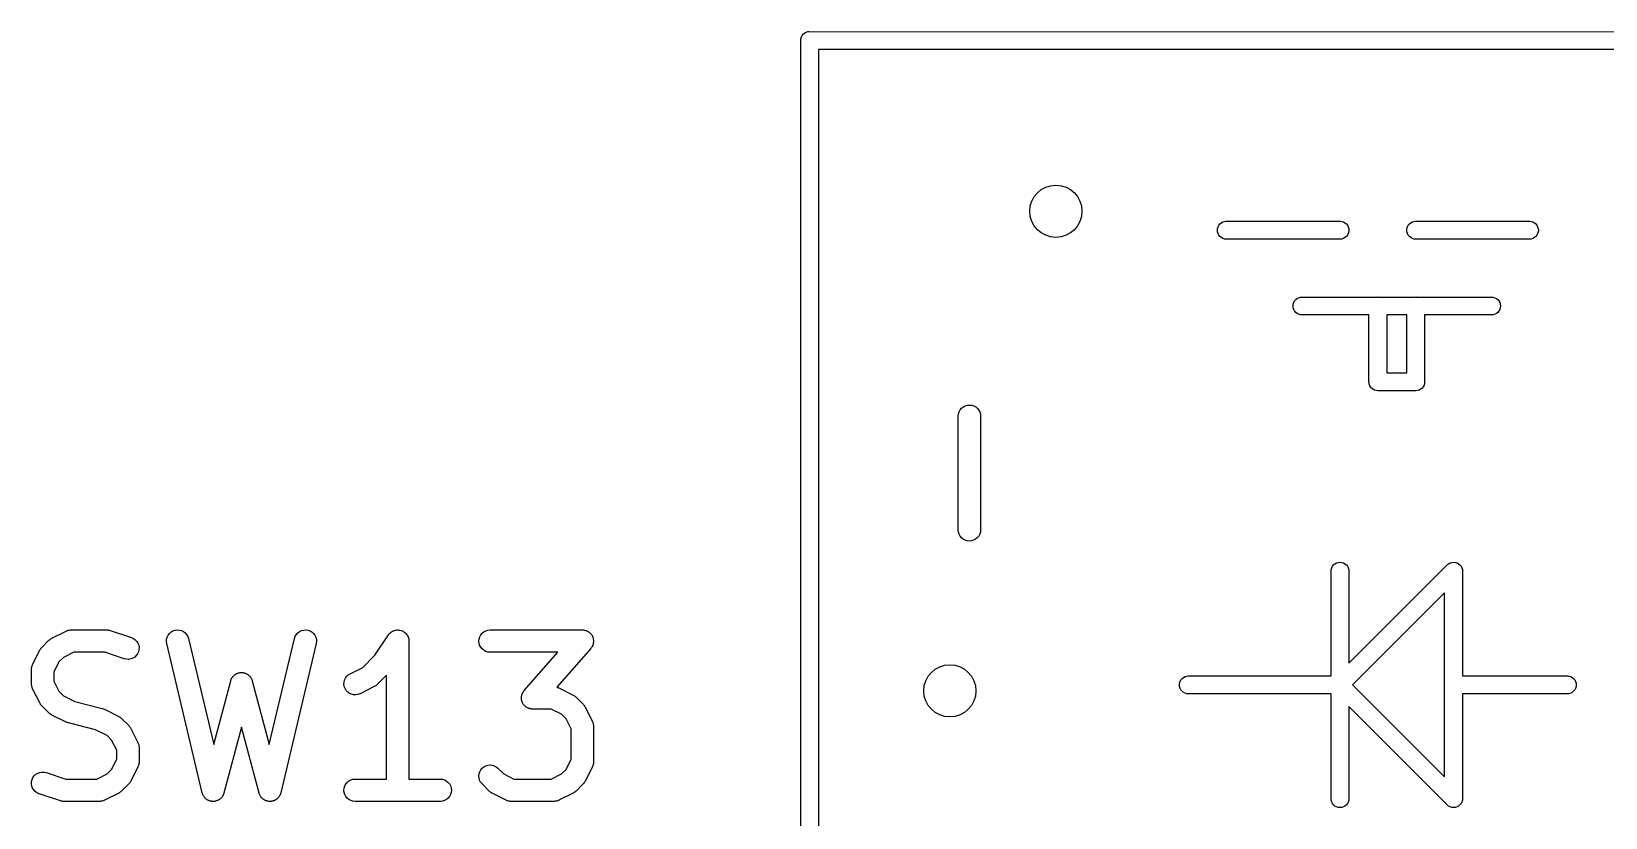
# Model space of a CAD drawing. Extents: x 2.7 to 6.64, y -5.71 to -1.95.
# Drawn here: x 4.9058 to 5.3214, y -5.235 to -5.0276 of the extents above; entities that cross this region are included whole.
import ezdxf

# ---------------------------------------------------------------- set-up
doc = ezdxf.new("R2010")
doc.units = 0
doc.header["$MEASUREMENT"] = 0
doc.layers.add('BLACK', color=7, linetype='CONTINUOUS')

msp = doc.modelspace()

# ---------------------------------------------------------------- linework, layer by layer
at = {"layer": 'BLACK', "linetype": 'CONTINUOUS'}
for p, q in [((5.10958, -5.02824), (5.10994, -5.02795)), ((5.10994, -5.02795), (5.11035, -5.02773)), ((5.11035, -5.02773), (5.1108, -5.02759)), ((5.1108, -5.02759), (5.11114, -5.02756)), ((5.11114, -5.02756), (5.41114, -5.02764)), ((5.10889, -5.02992), (5.10893, -5.02946)), ((5.1089, -5.03008), (5.10889, -5.02992)), ((5.1089, -5.03012), (5.1089, -5.03008)), ((5.1089, -5.35933), (5.1089, -5.03012)), ((5.10893, -5.02946), (5.10907, -5.02901)), ((5.10907, -5.02901), (5.10929, -5.0286)), ((5.10929, -5.0286), (5.10958, -5.02824)), ((5.11362, -5.03228), (5.11362, -5.35709)), ((5.4089, -5.03236), (5.11362, -5.03228)), ((5.21958, -5.07832), (5.21994, -5.07803)), ((5.21994, -5.07803), (5.22035, -5.07781)), ((5.22035, -5.07781), (5.2208, -5.07767)), ((5.2208, -5.07767), (5.22114, -5.07764)), ((5.22114, -5.07764), (5.25138, -5.07764)), ((5.25138, -5.07764), (5.25172, -5.07767)), ((5.25172, -5.07767), (5.25217, -5.07781)), ((5.25217, -5.07781), (5.25258, -5.07803)), ((5.25258, -5.07803), (5.25294, -5.07832)), ((5.26958, -5.07832), (5.26994, -5.07803)), ((5.26994, -5.07803), (5.27035, -5.07781)), ((5.27035, -5.07781), (5.2708, -5.07767)), ((5.2708, -5.07767), (5.27114, -5.07764)), ((5.27114, -5.07764), (5.30138, -5.07764)), ((5.30138, -5.07764), (5.30172, -5.07767)), ((5.30172, -5.07767), (5.30217, -5.07781)), ((5.30217, -5.07781), (5.30258, -5.07803)), ((5.30258, -5.07803), (5.30294, -5.07832)), ((5.21889, -5.08), (5.21893, -5.07954)), ((5.21893, -5.08046), (5.21889, -5.08)), ((5.21893, -5.07954), (5.21907, -5.07909)), ((5.21907, -5.08091), (5.21893, -5.08046)), ((5.21907, -5.07909), (5.21929, -5.07868)), ((5.21929, -5.08132), (5.21907, -5.08091)), ((5.21929, -5.07868), (5.21958, -5.07832)), ((5.21958, -5.08168), (5.21929, -5.08132)), ((5.21994, -5.08197), (5.21958, -5.08168)), ((5.22035, -5.08219), (5.21994, -5.08197)), ((5.2208, -5.08233), (5.22035, -5.08219)), ((5.25217, -5.08219), (5.25172, -5.08233)), ((5.25258, -5.08197), (5.25217, -5.08219)), ((5.25294, -5.08168), (5.25258, -5.08197)), ((5.25294, -5.07832), (5.25323, -5.07868)), ((5.25323, -5.08132), (5.25294, -5.08168)), ((5.25323, -5.07868), (5.25345, -5.07909)), ((5.25345, -5.08091), (5.25323, -5.08132)), ((5.25345, -5.07909), (5.25359, -5.07954)), ((5.25359, -5.08046), (5.25345, -5.08091)), ((5.25359, -5.07954), (5.25363, -5.08)), ((5.25363, -5.08), (5.25359, -5.08046)), ((5.26889, -5.08), (5.26893, -5.07954)), ((5.26893, -5.08046), (5.26889, -5.08)), ((5.26893, -5.07954), (5.26907, -5.07909)), ((5.26907, -5.08091), (5.26893, -5.08046)), ((5.26907, -5.07909), (5.26929, -5.07868)), ((5.26929, -5.08132), (5.26907, -5.08091)), ((5.26929, -5.07868), (5.26958, -5.07832)), ((5.26958, -5.08168), (5.26929, -5.08132)), ((5.26994, -5.08197), (5.26958, -5.08168)), ((5.27035, -5.08219), (5.26994, -5.08197)), ((5.2708, -5.08233), (5.27035, -5.08219)), ((5.30217, -5.08219), (5.30172, -5.08233)), ((5.30258, -5.08197), (5.30217, -5.08219)), ((5.30294, -5.08168), (5.30258, -5.08197)), ((5.30294, -5.07832), (5.30323, -5.07868)), ((5.30323, -5.08132), (5.30294, -5.08168)), ((5.30323, -5.07868), (5.30345, -5.07909)), ((5.30345, -5.08091), (5.30323, -5.08132)), ((5.30345, -5.07909), (5.30359, -5.07954)), ((5.30359, -5.08046), (5.30345, -5.08091)), ((5.30359, -5.07954), (5.30363, -5.08)), ((5.30363, -5.08), (5.30359, -5.08046)), ((5.22114, -5.08236), (5.2208, -5.08233)), ((5.25138, -5.08236), (5.22114, -5.08236)), ((5.25172, -5.08233), (5.25138, -5.08236)), ((5.27114, -5.08236), (5.2708, -5.08233)), ((5.30138, -5.08236), (5.27114, -5.08236)), ((5.30172, -5.08233), (5.30138, -5.08236)), ((5.23907, -5.09909), (5.23929, -5.09868)), ((5.23929, -5.09868), (5.23958, -5.09832)), ((5.23958, -5.09832), (5.23994, -5.09803)), ((5.23994, -5.09803), (5.24035, -5.09781)), ((5.24035, -5.09781), (5.2408, -5.09767)), ((5.2408, -5.09767), (5.24114, -5.09764)), ((5.24114, -5.09764), (5.26114, -5.09764)), ((5.26114, -5.09764), (5.26126, -5.09763)), ((5.26126, -5.09763), (5.26138, -5.09764)), ((5.26138, -5.09764), (5.27114, -5.09764)), ((5.27114, -5.09764), (5.27126, -5.09763)), ((5.27126, -5.09763), (5.27138, -5.09764)), ((5.27138, -5.09764), (5.29138, -5.09764)), ((5.29138, -5.09764), (5.29172, -5.09767)), ((5.29172, -5.09767), (5.29217, -5.09781)), ((5.29217, -5.09781), (5.29258, -5.09803)), ((5.29258, -5.09803), (5.29294, -5.09832)), ((5.29294, -5.09832), (5.29323, -5.09868)), ((5.29323, -5.09868), (5.29345, -5.09909)), ((5.23889, -5.1), (5.23893, -5.09954)), ((5.23893, -5.10046), (5.23889, -5.1)), ((5.23893, -5.09954), (5.23907, -5.09909)), ((5.23907, -5.10091), (5.23893, -5.10046)), ((5.23929, -5.10132), (5.23907, -5.10091)), ((5.23958, -5.10168), (5.23929, -5.10132)), ((5.23994, -5.10197), (5.23958, -5.10168)), ((5.24035, -5.10219), (5.23994, -5.10197)), ((5.2408, -5.10233), (5.24035, -5.10219)), ((5.24114, -5.10236), (5.2408, -5.10233)), ((5.2589, -5.10236), (5.24114, -5.10236)), ((5.2589, -5.11988), (5.2589, -5.10236)), ((5.26362, -5.10236), (5.26362, -5.11764)), ((5.2689, -5.10236), (5.26362, -5.10236)), ((5.2689, -5.11764), (5.2689, -5.10236)), ((5.29138, -5.10236), (5.27362, -5.10236)), ((5.27362, -5.10236), (5.27362, -5.11988)), ((5.29172, -5.10233), (5.29138, -5.10236)), ((5.29217, -5.10219), (5.29172, -5.10233)), ((5.29258, -5.10197), (5.29217, -5.10219)), ((5.29294, -5.10168), (5.29258, -5.10197)), ((5.29323, -5.10132), (5.29294, -5.10168)), ((5.29345, -5.10091), (5.29323, -5.10132)), ((5.29345, -5.09909), (5.29359, -5.09954)), ((5.29359, -5.10046), (5.29345, -5.10091)), ((5.29359, -5.09954), (5.29363, -5.1)), ((5.29363, -5.1), (5.29359, -5.10046)), ((5.26362, -5.11764), (5.2689, -5.11764)), ((5.25889, -5.12), (5.2589, -5.11988)), ((5.25893, -5.12046), (5.25889, -5.12)), ((5.25907, -5.12091), (5.25893, -5.12046)), ((5.25929, -5.12132), (5.25907, -5.12091)), ((5.25958, -5.12168), (5.25929, -5.12132)), ((5.25994, -5.12197), (5.25958, -5.12168)), ((5.26035, -5.12219), (5.25994, -5.12197)), ((5.2608, -5.12233), (5.26035, -5.12219)), ((5.26126, -5.12237), (5.2608, -5.12233)), ((5.26138, -5.12236), (5.26126, -5.12237)), ((5.27114, -5.12236), (5.26138, -5.12236)), ((5.27126, -5.12237), (5.27114, -5.12236)), ((5.27172, -5.12233), (5.27126, -5.12237)), ((5.27217, -5.12219), (5.27172, -5.12233)), ((5.27258, -5.12197), (5.27217, -5.12219)), ((5.27294, -5.12168), (5.27258, -5.12197)), ((5.27323, -5.12132), (5.27294, -5.12168)), ((5.27345, -5.12091), (5.27323, -5.12132)), ((5.27359, -5.12046), (5.27345, -5.12091)), ((5.27362, -5.12012), (5.27359, -5.12046)), ((5.27362, -5.11988), (5.27363, -5.12)), ((5.27363, -5.12), (5.27362, -5.12012)), ((5.27362, -5.12012), (5.27362, -5.12012)), ((5.15055, -5.12848), (5.15073, -5.12793)), ((5.15073, -5.12793), (5.15101, -5.12743)), ((5.15101, -5.12743), (5.15138, -5.12699)), ((5.15138, -5.12699), (5.15183, -5.12663)), ((5.15183, -5.12663), (5.15234, -5.12636)), ((5.15234, -5.12636), (5.15289, -5.1262)), ((5.15289, -5.1262), (5.15346, -5.12614)), ((5.15346, -5.12614), (5.15404, -5.1262)), ((5.15404, -5.1262), (5.15459, -5.12637)), ((5.15459, -5.12637), (5.15509, -5.12665)), ((5.15509, -5.12665), (5.15554, -5.12702)), ((5.15554, -5.12702), (5.1559, -5.12746)), ((5.1559, -5.12746), (5.15617, -5.12797)), ((5.15049, -5.12906), (5.15055, -5.12848)), ((5.15049, -5.1291), (5.15049, -5.12906)), ((5.15049, -5.15909), (5.15049, -5.1291)), ((5.15617, -5.12797), (5.15634, -5.12852)), ((5.15634, -5.12852), (5.15639, -5.1291)), ((5.15639, -5.1291), (5.15639, -5.15909)), ((5.15055, -5.15967), (5.15049, -5.15909)), ((5.15071, -5.16022), (5.15055, -5.15967)), ((5.15098, -5.16073), (5.15071, -5.16022)), ((5.15135, -5.16117), (5.15098, -5.16073)), ((5.15179, -5.16154), (5.15135, -5.16117)), ((5.15551, -5.1612), (5.15506, -5.16156)), ((5.15588, -5.16076), (5.15551, -5.1612)), ((5.15616, -5.16026), (5.15588, -5.16076)), ((5.15633, -5.15971), (5.15616, -5.16026)), ((5.15639, -5.15913), (5.15633, -5.15971)), ((5.15639, -5.15909), (5.15639, -5.15913)), ((5.1523, -5.16181), (5.15179, -5.16154)), ((5.15285, -5.16199), (5.1523, -5.16181)), ((5.15342, -5.16205), (5.15285, -5.16199)), ((5.154, -5.16199), (5.15342, -5.16205)), ((5.15455, -5.16183), (5.154, -5.16199)), ((5.15506, -5.16156), (5.15455, -5.16183)), ((5.24893, -5.16954), (5.24907, -5.16909)), ((5.24907, -5.16909), (5.24929, -5.16868)), ((5.24929, -5.16868), (5.24958, -5.16832)), ((5.24958, -5.16832), (5.24994, -5.16803)), ((5.24994, -5.16803), (5.25035, -5.16781)), ((5.25035, -5.16781), (5.2508, -5.16767)), ((5.2508, -5.16767), (5.25126, -5.16763)), ((5.25126, -5.16763), (5.25172, -5.16767)), ((5.25172, -5.16767), (5.25217, -5.16781)), ((5.25217, -5.16781), (5.25258, -5.16803)), ((5.25258, -5.16803), (5.25294, -5.16832)), ((5.25294, -5.16832), (5.25323, -5.16868)), ((5.25323, -5.16868), (5.25345, -5.16909)), ((5.25345, -5.16909), (5.25359, -5.16954)), ((5.25362, -5.1943), (5.27951, -5.16841)), ((5.27951, -5.16841), (5.27958, -5.16832)), ((5.27958, -5.16832), (5.27967, -5.16825)), ((5.27967, -5.16825), (5.27994, -5.16803)), ((5.27967, -5.16825), (5.27967, -5.16825)), ((5.27994, -5.16803), (5.28035, -5.16781)), ((5.28035, -5.16781), (5.28037, -5.1678)), ((5.28037, -5.1678), (5.2808, -5.16767)), ((5.2808, -5.16767), (5.28126, -5.16763)), ((5.28126, -5.16763), (5.28172, -5.16767)), ((5.28172, -5.16767), (5.282, -5.16776)), ((5.282, -5.16776), (5.28217, -5.16781)), ((5.28217, -5.16781), (5.28249, -5.16798)), ((5.28249, -5.16798), (5.28258, -5.16803)), ((5.28258, -5.16803), (5.28294, -5.16832)), ((5.28294, -5.16832), (5.28323, -5.16868)), ((5.28323, -5.16868), (5.28345, -5.16909)), ((5.28345, -5.16909), (5.28359, -5.16954)), ((5.2489, -5.16988), (5.24893, -5.16954)), ((5.2489, -5.18503), (5.2489, -5.16988)), ((5.25359, -5.16954), (5.25362, -5.16988)), ((5.25362, -5.16988), (5.25362, -5.1943)), ((5.28359, -5.16954), (5.28362, -5.16988)), ((5.28362, -5.16988), (5.28362, -5.16988)), ((5.28362, -5.16988), (5.28363, -5.17)), ((5.28363, -5.17), (5.28362, -5.17012)), ((5.28362, -5.17012), (5.28362, -5.19764)), ((5.2789, -5.1757), (5.2546, -5.2)), ((5.2789, -5.19988), (5.2789, -5.1757)), ((4.91119, -5.18767), (4.91494, -5.1858)), ((4.91494, -5.1858), (4.91497, -5.18578)), ((4.91497, -5.18578), (4.91506, -5.18575)), ((4.91506, -5.18575), (4.91513, -5.18571)), ((4.91513, -5.18571), (4.91533, -5.18565)), ((4.91533, -5.18565), (4.91552, -5.18558)), ((4.91552, -5.18558), (4.9156, -5.18557)), ((4.9156, -5.18557), (4.91568, -5.18554)), ((4.91568, -5.18554), (4.91589, -5.18552)), ((4.91589, -5.18552), (4.91608, -5.18549)), ((4.91608, -5.18549), (4.91617, -5.1855)), ((4.91617, -5.1855), (4.91626, -5.18549)), ((4.91626, -5.18549), (4.92563, -5.18549)), ((4.92563, -5.18549), (4.92567, -5.18549)), ((4.92567, -5.18549), (4.92584, -5.18551)), ((4.92584, -5.18551), (4.926, -5.18551)), ((4.926, -5.18551), (4.92612, -5.18554)), ((4.92612, -5.18554), (4.92625, -5.18555)), ((4.92625, -5.18555), (4.9264, -5.1856)), ((4.9264, -5.1856), (4.92657, -5.18564)), ((4.92657, -5.18564), (4.93219, -5.18751)), ((4.94223, -5.18641), (4.94267, -5.18603)), ((4.94267, -5.18603), (4.94317, -5.18575)), ((4.94317, -5.18575), (4.94372, -5.18556)), ((4.94372, -5.18556), (4.94429, -5.18549)), ((4.94429, -5.18549), (4.94486, -5.18553)), ((4.94486, -5.18553), (4.94542, -5.18568)), ((4.94542, -5.18568), (4.94594, -5.18593)), ((4.94594, -5.18593), (4.94639, -5.18628)), ((4.97614, -5.18625), (4.9766, -5.18591)), ((4.9766, -5.18591), (4.97712, -5.18566)), ((4.97712, -5.18566), (4.97768, -5.18552)), ((4.97768, -5.18552), (4.97826, -5.18549)), ((4.97826, -5.18549), (4.97883, -5.18557)), ((4.97883, -5.18557), (4.97937, -5.18576)), ((4.97937, -5.18576), (4.97987, -5.18606)), ((4.97987, -5.18606), (4.9803, -5.18644)), ((5.00043, -5.18633), (5.00067, -5.18613)), ((5.00067, -5.18613), (5.00088, -5.18597)), ((5.00088, -5.18597), (5.00115, -5.18583)), ((5.00088, -5.18597), (5.00088, -5.18597)), ((5.00088, -5.18597), (5.00088, -5.18597)), ((5.00115, -5.18583), (5.00139, -5.1857)), ((5.00139, -5.1857), (5.00139, -5.1857)), ((5.00139, -5.1857), (5.0014, -5.1857)), ((5.0014, -5.1857), (5.00168, -5.18562)), ((5.00168, -5.18562), (5.00194, -5.18554)), ((5.00194, -5.18554), (5.00195, -5.18554)), ((5.00195, -5.18554), (5.00223, -5.18551)), ((5.00195, -5.18554), (5.00195, -5.18554)), ((5.00223, -5.18551), (5.00252, -5.18549)), ((5.00252, -5.18549), (5.00252, -5.18549)), ((5.00252, -5.18549), (5.00282, -5.18552)), ((5.00252, -5.18549), (5.00252, -5.18549)), ((5.00282, -5.18552), (5.00309, -5.18555)), ((5.00309, -5.18555), (5.00309, -5.18555)), ((5.00309, -5.18555), (5.0031, -5.18555)), ((5.0031, -5.18555), (5.00339, -5.18564)), ((5.00339, -5.18564), (5.00364, -5.18572)), ((5.00364, -5.18572), (5.00364, -5.18572)), ((5.00364, -5.18572), (5.00365, -5.18572)), ((5.00365, -5.18572), (5.0039, -5.18586)), ((5.0039, -5.18586), (5.00415, -5.18599)), ((5.00415, -5.18599), (5.00415, -5.18599)), ((5.00415, -5.18599), (5.00415, -5.18599)), ((5.00415, -5.18599), (5.00437, -5.18617)), ((5.02479, -5.18634), (5.02524, -5.18598)), ((5.02524, -5.18598), (5.02574, -5.18571)), ((5.02574, -5.18571), (5.0263, -5.18554)), ((5.0263, -5.18554), (5.02687, -5.18549)), ((5.02687, -5.18549), (5.05124, -5.18549)), ((5.05124, -5.18549), (5.05128, -5.18549)), ((5.05128, -5.18549), (5.05147, -5.18551)), ((5.05147, -5.18551), (5.05165, -5.18552)), ((5.05165, -5.18552), (5.05175, -5.18554)), ((5.05175, -5.18554), (5.05185, -5.18555)), ((5.05185, -5.18555), (5.05203, -5.18561)), ((5.05203, -5.18561), (5.05221, -5.18565)), ((5.05221, -5.18565), (5.05231, -5.18569)), ((5.05231, -5.18569), (5.0524, -5.18573)), ((5.0524, -5.18573), (5.05257, -5.18582)), ((5.05257, -5.18582), (5.05273, -5.18589)), ((5.05273, -5.18589), (5.05282, -5.18595)), ((5.05282, -5.18595), (5.05291, -5.186)), ((5.05291, -5.186), (5.05305, -5.18612)), ((5.05305, -5.18612), (5.0532, -5.18623)), ((5.2489, -5.19764), (5.2489, -5.18503)), ((4.90832, -5.19035), (4.90844, -5.19023)), ((4.90844, -5.19023), (4.90855, -5.1901)), ((4.90855, -5.1901), (4.91042, -5.18823)), ((4.91042, -5.18823), (4.91045, -5.1882)), ((4.91045, -5.1882), (4.91058, -5.18809)), ((4.91058, -5.18809), (4.9107, -5.18798)), ((4.9107, -5.18798), (4.9108, -5.18792)), ((4.9108, -5.18792), (4.9109, -5.18784)), ((4.9109, -5.18784), (4.91105, -5.18776)), ((4.91105, -5.18776), (4.91119, -5.18767)), ((4.93219, -5.18751), (4.93223, -5.18753)), ((4.93223, -5.18753), (4.93275, -5.18777)), ((4.93275, -5.18777), (4.93322, -5.18811)), ((4.93322, -5.18811), (4.93361, -5.18853)), ((4.93361, -5.18853), (4.93391, -5.18902)), ((4.93391, -5.18902), (4.93411, -5.18956)), ((4.93411, -5.18956), (4.9342, -5.19013)), ((4.9342, -5.19013), (4.93418, -5.19071)), ((4.94143, -5.18851), (4.94147, -5.18794)), ((4.9415, -5.18908), (4.94143, -5.18851)), ((4.94147, -5.18794), (4.94162, -5.18738)), ((4.94151, -5.18912), (4.9415, -5.18908)), ((4.95088, -5.22849), (4.94151, -5.18912)), ((4.94162, -5.18738), (4.94188, -5.18687)), ((4.94188, -5.18687), (4.94223, -5.18641)), ((4.94639, -5.18628), (4.94677, -5.18671)), ((4.94677, -5.18671), (4.94706, -5.18721)), ((4.94706, -5.18721), (4.94725, -5.18776)), ((4.94725, -5.18776), (4.95392, -5.21574)), ((4.96859, -5.21574), (4.97525, -5.18776)), ((4.981, -5.18912), (4.97162, -5.22849)), ((4.97525, -5.18776), (4.97526, -5.18772)), ((4.97526, -5.18772), (4.97546, -5.18717)), ((4.97546, -5.18717), (4.97575, -5.18668)), ((4.97575, -5.18668), (4.97614, -5.18625)), ((4.9803, -5.18644), (4.98065, -5.1869)), ((4.98065, -5.1869), (4.9809, -5.18742)), ((4.9809, -5.18742), (4.98104, -5.18798)), ((4.98108, -5.18855), (4.981, -5.18912)), ((4.98104, -5.18798), (4.98108, -5.18855)), ((4.99645, -5.19218), (5.00004, -5.1868)), ((5.00004, -5.1868), (5.00006, -5.18677)), ((5.00006, -5.18677), (5.00025, -5.18655)), ((5.00006, -5.18677), (5.00006, -5.18677)), ((5.00006, -5.18677), (5.00006, -5.18677)), ((5.00006, -5.18677), (5.00006, -5.18677)), ((5.00025, -5.18655), (5.00043, -5.18633)), ((5.00043, -5.18633), (5.00043, -5.18633)), ((5.00043, -5.18633), (5.00043, -5.18633)), ((5.00437, -5.18617), (5.00459, -5.18636)), ((5.00459, -5.18636), (5.00459, -5.18636)), ((5.00459, -5.18636), (5.0046, -5.18636)), ((5.0046, -5.18636), (5.00479, -5.1866)), ((5.00479, -5.1866), (5.00496, -5.18681)), ((5.00496, -5.18681), (5.00496, -5.18681)), ((5.00496, -5.18681), (5.00496, -5.18681)), ((5.00496, -5.18681), (5.0051, -5.18708)), ((5.0051, -5.18708), (5.00523, -5.18731)), ((5.00523, -5.18731), (5.00523, -5.18732)), ((5.00523, -5.18732), (5.00523, -5.18732)), ((5.00523, -5.18732), (5.00531, -5.1876)), ((5.00531, -5.1876), (5.00539, -5.18787)), ((5.00539, -5.18787), (5.00539, -5.18787)), ((5.00539, -5.18787), (5.00539, -5.18787)), ((5.00539, -5.18787), (5.00542, -5.18816)), ((5.00542, -5.18816), (5.00545, -5.18844)), ((5.00545, -5.18844), (5.00545, -5.22486)), ((5.02392, -5.18842), (5.02398, -5.18785)), ((5.02397, -5.18899), (5.02392, -5.18842)), ((5.02413, -5.18955), (5.02397, -5.18899)), ((5.02398, -5.18785), (5.02415, -5.1873)), ((5.0244, -5.19006), (5.02413, -5.18955)), ((5.02415, -5.1873), (5.02442, -5.18679)), ((5.02476, -5.19051), (5.0244, -5.19006)), ((5.02442, -5.18679), (5.02479, -5.18634)), ((5.0532, -5.18623), (5.05327, -5.18631)), ((5.05327, -5.18631), (5.05335, -5.18637)), ((5.05335, -5.18637), (5.05347, -5.18652)), ((5.05357, -5.19023), (5.05346, -5.19038)), ((5.05347, -5.18652), (5.05359, -5.18665)), ((5.05369, -5.19009), (5.05357, -5.19023)), ((5.05359, -5.18665), (5.05365, -5.18674)), ((5.05365, -5.18674), (5.05371, -5.18682)), ((5.05374, -5.19), (5.05369, -5.19009)), ((5.05371, -5.18682), (5.0538, -5.18699)), ((5.0538, -5.18992), (5.05374, -5.19)), ((5.0538, -5.18699), (5.05389, -5.18715)), ((5.05388, -5.18975), (5.0538, -5.18992)), ((5.05396, -5.18958), (5.05388, -5.18975)), ((5.05389, -5.18715), (5.05393, -5.18724)), ((5.05393, -5.18724), (5.05398, -5.18733)), ((5.05399, -5.18949), (5.05396, -5.18958)), ((5.05398, -5.18733), (5.05403, -5.18751)), ((5.05404, -5.18939), (5.05399, -5.18949)), ((5.05403, -5.18751), (5.0541, -5.18769)), ((5.05408, -5.18921), (5.05404, -5.18939)), ((5.05413, -5.18903), (5.05408, -5.18921)), ((5.0541, -5.18769), (5.05411, -5.18779)), ((5.05411, -5.18779), (5.05414, -5.18789)), ((5.05414, -5.18893), (5.05413, -5.18903)), ((5.05414, -5.18789), (5.05416, -5.18807)), ((5.05417, -5.18883), (5.05414, -5.18893)), ((5.05416, -5.18807), (5.05419, -5.18825)), ((5.05419, -5.18846), (5.05417, -5.18864)), ((5.05417, -5.18864), (5.05417, -5.18883)), ((5.05419, -5.18825), (5.05418, -5.18836)), ((5.05418, -5.18836), (5.05419, -5.18846)), ((4.90612, -5.19462), (4.90799, -5.19087)), ((4.90799, -5.19087), (4.90801, -5.19083)), ((4.90801, -5.19083), (4.9081, -5.19069)), ((4.9081, -5.19069), (4.90818, -5.19055)), ((4.90818, -5.19055), (4.90826, -5.19045)), ((4.90826, -5.19045), (4.90832, -5.19035)), ((4.91306, -5.19394), (4.91171, -5.19664)), ((4.91426, -5.19274), (4.91306, -5.19394)), ((4.91696, -5.19139), (4.91426, -5.19274)), ((4.92515, -5.19139), (4.91696, -5.19139)), ((4.93032, -5.19312), (4.92515, -5.19139)), ((4.93088, -5.19324), (4.93032, -5.19312)), ((4.93146, -5.19326), (4.93088, -5.19324)), ((4.93203, -5.19316), (4.93146, -5.19326)), ((4.93257, -5.19296), (4.93203, -5.19316)), ((4.93306, -5.19266), (4.93257, -5.19296)), ((4.93348, -5.19226), (4.93306, -5.19266)), ((4.93381, -5.19179), (4.93348, -5.19226)), ((4.93405, -5.19127), (4.93381, -5.19179)), ((4.93418, -5.19071), (4.93405, -5.19127)), ((4.99325, -5.19539), (4.99645, -5.19218)), ((5.0252, -5.19088), (5.02476, -5.19051)), ((5.02571, -5.19115), (5.0252, -5.19088)), ((5.02626, -5.19133), (5.02571, -5.19115)), ((5.02683, -5.19139), (5.02626, -5.19133)), ((5.02687, -5.19139), (5.02683, -5.19139)), ((5.04473, -5.19139), (5.02687, -5.19139)), ((5.0359, -5.20149), (5.04473, -5.19139)), ((5.05346, -5.19038), (5.04453, -5.20059)), ((4.90581, -5.19572), (4.90585, -5.19553)), ((4.90582, -5.19581), (4.90581, -5.19572)), ((4.90581, -5.1959), (4.90582, -5.19581)), ((4.90581, -5.19594), (4.90581, -5.1959)), ((4.90581, -5.19969), (4.90581, -5.19594)), ((4.90585, -5.19553), (4.90587, -5.19533)), ((4.90587, -5.19533), (4.9059, -5.19524)), ((4.9059, -5.19524), (4.90591, -5.19516)), ((4.90591, -5.19516), (4.90598, -5.19497)), ((4.90598, -5.19497), (4.90604, -5.19478)), ((4.90604, -5.19478), (4.90609, -5.1947)), ((4.90609, -5.1947), (4.90612, -5.19462)), ((4.91171, -5.19664), (4.91171, -5.19899)), ((4.95847, -5.1987), (4.95855, -5.19853)), ((4.95855, -5.19853), (4.95862, -5.19835)), ((4.95862, -5.19835), (4.95867, -5.19827)), ((4.95867, -5.19827), (4.95871, -5.19818)), ((4.95871, -5.19818), (4.95883, -5.19803)), ((4.95883, -5.19803), (4.95893, -5.19787)), ((4.95893, -5.19787), (4.959, -5.1978)), ((4.959, -5.1978), (4.95905, -5.19772)), ((4.95905, -5.19772), (4.9592, -5.19759)), ((4.9592, -5.19759), (4.95933, -5.19745)), ((4.95933, -5.19745), (4.95941, -5.19739)), ((4.95941, -5.19739), (4.95948, -5.19733)), ((4.95948, -5.19733), (4.95964, -5.19723)), ((4.95964, -5.19723), (4.9598, -5.19712)), ((4.9598, -5.19712), (4.95989, -5.19708)), ((4.95989, -5.19708), (4.95997, -5.19703)), ((4.95997, -5.19703), (4.96015, -5.19696)), ((4.96015, -5.19696), (4.96033, -5.19688)), ((4.96033, -5.19688), (4.96042, -5.19686)), ((4.96042, -5.19686), (4.96051, -5.19683)), ((4.96051, -5.19683), (4.9607, -5.1968)), ((4.9607, -5.1968), (4.96089, -5.19676)), ((4.96089, -5.19676), (4.96099, -5.19676)), ((4.96099, -5.19676), (4.96108, -5.19674)), ((4.96108, -5.19674), (4.96127, -5.19675)), ((4.96127, -5.19675), (4.96147, -5.19674)), ((4.96147, -5.19674), (4.96156, -5.19676)), ((4.96156, -5.19676), (4.96166, -5.19676)), ((4.96166, -5.19676), (4.96184, -5.19681)), ((4.96184, -5.19681), (4.96203, -5.19684)), ((4.96203, -5.19684), (4.96212, -5.19688)), ((4.96212, -5.19688), (4.96222, -5.1969)), ((4.96222, -5.1969), (4.96239, -5.19698)), ((4.96239, -5.19698), (4.96257, -5.19705)), ((4.96257, -5.19705), (4.96265, -5.1971)), ((4.96265, -5.1971), (4.96274, -5.19714)), ((4.96274, -5.19714), (4.9629, -5.19725)), ((4.9629, -5.19725), (4.96306, -5.19735)), ((4.96306, -5.19735), (4.96313, -5.19742)), ((4.96313, -5.19742), (4.96321, -5.19748)), ((4.96321, -5.19748), (4.96334, -5.19762)), ((4.96334, -5.19762), (4.96348, -5.19775)), ((4.96348, -5.19775), (4.96353, -5.19783)), ((4.96353, -5.19783), (4.9636, -5.1979)), ((4.9636, -5.1979), (4.9637, -5.19806)), ((4.9637, -5.19806), (4.96381, -5.19822)), ((4.96381, -5.19822), (4.96385, -5.19831)), ((4.96385, -5.19831), (4.9639, -5.19839)), ((4.9639, -5.19839), (4.96397, -5.19857)), ((4.96397, -5.19857), (4.96405, -5.19874)), ((4.98845, -5.19875), (4.98869, -5.19822)), ((4.98869, -5.19822), (4.98902, -5.19775)), ((4.98902, -5.19775), (4.98944, -5.19735)), ((4.98944, -5.19735), (4.98993, -5.19705)), ((4.98993, -5.19705), (4.99325, -5.19539)), ((4.99954, -5.19744), (4.99709, -5.1999)), ((4.99954, -5.22486), (4.99954, -5.19744)), ((5.20929, -5.19868), (5.20958, -5.19832)), ((5.20958, -5.19832), (5.20994, -5.19803)), ((5.20994, -5.19803), (5.21035, -5.19781)), ((5.21035, -5.19781), (5.2108, -5.19767)), ((5.2108, -5.19767), (5.21114, -5.19764)), ((5.21114, -5.19764), (5.2489, -5.19764)), ((5.28362, -5.19764), (5.31138, -5.19764)), ((5.31138, -5.19764), (5.31172, -5.19767)), ((5.31172, -5.19767), (5.31217, -5.19781)), ((5.31217, -5.19781), (5.31258, -5.19803)), ((5.31258, -5.19803), (5.31294, -5.19832)), ((5.31294, -5.19832), (5.31323, -5.19868)), ((4.90581, -5.19978), (4.90581, -5.19969)), ((4.90581, -5.19986), (4.90581, -5.19978)), ((4.90584, -5.20006), (4.90581, -5.19986)), ((4.90586, -5.20026), (4.90584, -5.20006)), ((4.90589, -5.20035), (4.90586, -5.20026)), ((4.9059, -5.20043), (4.90589, -5.20035)), ((4.90597, -5.20062), (4.9059, -5.20043)), ((4.90603, -5.20081), (4.90597, -5.20062)), ((4.90607, -5.20089), (4.90603, -5.20081)), ((4.9061, -5.20097), (4.90607, -5.20089)), ((4.90612, -5.20101), (4.9061, -5.20097)), ((4.90799, -5.20476), (4.90612, -5.20101)), ((4.91171, -5.19899), (4.91306, -5.20169)), ((4.91306, -5.20169), (4.91426, -5.20289)), ((4.95392, -5.21574), (4.9584, -5.19893)), ((4.9584, -5.19893), (4.95841, -5.19889)), ((4.95841, -5.19889), (4.95845, -5.1988)), ((4.95845, -5.1988), (4.95847, -5.1987)), ((4.96405, -5.19874), (4.96407, -5.19884)), ((4.96407, -5.19884), (4.96411, -5.19893)), ((4.96411, -5.19893), (4.96859, -5.21574)), ((4.9883, -5.19988), (4.98832, -5.19931)), ((4.9884, -5.20045), (4.9883, -5.19988)), ((4.98832, -5.19931), (4.98845, -5.19875)), ((4.9886, -5.20099), (4.9884, -5.20045)), ((4.9889, -5.20148), (4.9886, -5.20099)), ((4.98929, -5.2019), (4.9889, -5.20148)), ((4.98976, -5.20224), (4.98929, -5.2019)), ((4.99029, -5.20248), (4.98976, -5.20224)), ((4.99085, -5.20261), (4.99029, -5.20248)), ((4.99142, -5.20264), (4.99085, -5.20261)), ((4.99199, -5.20255), (4.99142, -5.20264)), ((4.99253, -5.20235), (4.99199, -5.20255)), ((4.99257, -5.20233), (4.99253, -5.20235)), ((4.99632, -5.20046), (4.99257, -5.20233)), ((4.99646, -5.20037), (4.99632, -5.20046)), ((4.99661, -5.20029), (4.99646, -5.20037)), ((4.9967, -5.20021), (4.99661, -5.20029)), ((4.99681, -5.20015), (4.9967, -5.20021)), ((4.99693, -5.20003), (4.99681, -5.20015)), ((4.99706, -5.19993), (4.99693, -5.20003)), ((4.99709, -5.1999), (4.99706, -5.19993)), ((5.03523, -5.20284), (5.03528, -5.20267)), ((5.03528, -5.20267), (5.03532, -5.20249)), ((5.03532, -5.20249), (5.03537, -5.20239)), ((5.03537, -5.20239), (5.0354, -5.20229)), ((5.0354, -5.20229), (5.03548, -5.20213)), ((5.03548, -5.20213), (5.03556, -5.20196)), ((5.03556, -5.20196), (5.03562, -5.20188)), ((5.03562, -5.20188), (5.03567, -5.20179)), ((5.03567, -5.20179), (5.03579, -5.20164)), ((5.03579, -5.20164), (5.0359, -5.20149)), ((5.04453, -5.20059), (5.04471, -5.20066)), ((5.04471, -5.20066), (5.04491, -5.20072)), ((5.04491, -5.20072), (5.04498, -5.20077)), ((5.04498, -5.20077), (5.04506, -5.2008)), ((5.04506, -5.2008), (5.04881, -5.20267)), ((5.04881, -5.20267), (5.04885, -5.20269)), ((5.04885, -5.20269), (5.04899, -5.20278)), ((5.20889, -5.2), (5.20893, -5.19954)), ((5.20893, -5.20046), (5.20889, -5.2)), ((5.20893, -5.19954), (5.20907, -5.19909)), ((5.20907, -5.20091), (5.20893, -5.20046)), ((5.20907, -5.19909), (5.20929, -5.19868)), ((5.20929, -5.20132), (5.20907, -5.20091)), ((5.20958, -5.20168), (5.20929, -5.20132)), ((5.20994, -5.20197), (5.20958, -5.20168)), ((5.21035, -5.20219), (5.20994, -5.20197)), ((5.2108, -5.20233), (5.21035, -5.20219)), ((5.21114, -5.20236), (5.2108, -5.20233)), ((5.2489, -5.20236), (5.21114, -5.20236)), ((5.2489, -5.23012), (5.2489, -5.20236)), ((5.2546, -5.2), (5.2789, -5.2243)), ((5.27889, -5.2), (5.2789, -5.19988)), ((5.2789, -5.20012), (5.27889, -5.2)), ((5.2789, -5.2243), (5.2789, -5.20012)), ((5.31138, -5.20236), (5.28362, -5.20236)), ((5.28362, -5.20236), (5.28362, -5.22988)), ((5.31172, -5.20233), (5.31138, -5.20236)), ((5.31217, -5.20219), (5.31172, -5.20233)), ((5.31258, -5.20197), (5.31217, -5.20219)), ((5.31294, -5.20168), (5.31258, -5.20197)), ((5.31323, -5.20132), (5.31294, -5.20168)), ((5.31323, -5.19868), (5.31345, -5.19909)), ((5.31345, -5.20091), (5.31323, -5.20132)), ((5.31345, -5.19909), (5.31359, -5.19954)), ((5.31359, -5.20046), (5.31345, -5.20091)), ((5.31359, -5.19954), (5.31363, -5.2)), ((5.31363, -5.2), (5.31359, -5.20046)), ((4.90808, -5.2049), (4.90799, -5.20476)), ((4.90816, -5.20505), (4.90808, -5.2049)), ((4.90823, -5.20514), (4.90816, -5.20505)), ((4.9083, -5.20525), (4.90823, -5.20514)), ((4.90841, -5.20537), (4.9083, -5.20525)), ((4.90852, -5.2055), (4.90841, -5.20537)), ((4.90855, -5.20553), (4.90852, -5.2055)), ((4.91042, -5.2074), (4.90855, -5.20553)), ((4.91426, -5.20289), (4.91729, -5.2044)), ((4.91729, -5.2044), (4.92447, -5.2062)), ((4.92447, -5.2062), (4.92451, -5.20621)), ((4.92451, -5.20621), (4.92453, -5.20621)), ((4.92453, -5.20621), (4.92454, -5.20622)), ((4.92454, -5.20622), (4.9248, -5.20631)), ((4.9248, -5.20631), (4.92505, -5.20641)), ((4.92505, -5.20641), (4.92506, -5.20642)), ((4.92506, -5.20642), (4.92508, -5.20642)), ((4.92508, -5.20642), (4.92883, -5.2083)), ((5.03517, -5.20342), (5.03518, -5.20323)), ((5.03517, -5.20352), (5.03517, -5.20342)), ((5.03517, -5.20362), (5.03517, -5.20352)), ((5.0352, -5.20381), (5.03517, -5.20362)), ((5.03518, -5.20323), (5.03519, -5.20305)), ((5.03519, -5.20305), (5.03521, -5.20295)), ((5.03522, -5.20399), (5.0352, -5.20381)), ((5.03521, -5.20295), (5.03523, -5.20284)), ((5.03525, -5.20409), (5.03522, -5.20399)), ((5.03526, -5.20419), (5.03525, -5.20409)), ((5.03533, -5.20437), (5.03526, -5.20419)), ((5.03538, -5.20454), (5.03533, -5.20437)), ((5.03543, -5.20464), (5.03538, -5.20454)), ((5.03546, -5.20473), (5.03543, -5.20464)), ((5.03556, -5.20489), (5.03546, -5.20473)), ((5.03565, -5.20506), (5.03556, -5.20489)), ((5.03571, -5.20514), (5.03565, -5.20506)), ((5.03577, -5.20522), (5.03571, -5.20514)), ((5.03589, -5.20536), (5.03577, -5.20522)), ((5.03601, -5.2055), (5.03589, -5.20536)), ((5.03609, -5.20557), (5.03601, -5.2055)), ((5.03616, -5.20565), (5.03609, -5.20557)), ((5.03631, -5.20576), (5.03616, -5.20565)), ((5.03645, -5.20587), (5.03631, -5.20576)), ((5.03654, -5.20592), (5.03645, -5.20587)), ((5.03662, -5.20599), (5.03654, -5.20592)), ((5.03679, -5.20606), (5.03662, -5.20599)), ((5.03695, -5.20615), (5.03679, -5.20606)), ((5.03705, -5.20618), (5.03695, -5.20615)), ((5.03715, -5.20623), (5.03705, -5.20618)), ((5.03733, -5.20627), (5.03715, -5.20623)), ((5.0375, -5.20633), (5.03733, -5.20627)), ((5.03761, -5.20634), (5.0375, -5.20633)), ((5.03771, -5.20636), (5.03761, -5.20634)), ((5.03789, -5.20637), (5.03771, -5.20636)), ((5.03808, -5.20639), (5.03789, -5.20637)), ((5.03812, -5.20639), (5.03808, -5.20639)), ((5.04304, -5.20639), (5.03812, -5.20639)), ((5.04574, -5.20774), (5.04304, -5.20639)), ((5.04899, -5.20278), (5.04913, -5.20286)), ((5.04913, -5.20286), (5.04923, -5.20294)), ((5.04923, -5.20294), (5.04933, -5.203)), ((5.04933, -5.203), (5.04945, -5.20312)), ((5.04945, -5.20312), (5.04958, -5.20323)), ((5.04958, -5.20323), (5.05145, -5.2051)), ((5.05145, -5.2051), (5.05148, -5.20513)), ((5.05148, -5.20513), (5.05159, -5.20526)), ((5.05159, -5.20526), (5.0517, -5.20538)), ((5.0517, -5.20538), (5.05177, -5.20548)), ((5.05177, -5.20548), (5.05184, -5.20558)), ((5.05184, -5.20558), (5.05192, -5.20573)), ((5.05192, -5.20573), (5.05201, -5.20587)), ((5.05201, -5.20587), (5.05388, -5.20962)), ((5.27951, -5.23159), (5.25362, -5.2057)), ((5.25362, -5.2057), (5.25362, -5.23012)), ((4.91055, -5.20751), (4.91042, -5.2074)), ((4.91067, -5.20762), (4.91055, -5.20751)), ((4.91077, -5.20769), (4.91067, -5.20762)), ((4.91087, -5.20777), (4.91077, -5.20769)), ((4.91101, -5.20785), (4.91087, -5.20777)), ((4.91115, -5.20794), (4.91101, -5.20785)), ((4.91119, -5.20795), (4.91115, -5.20794)), ((4.91494, -5.20983), (4.91119, -5.20795)), ((4.91495, -5.20983), (4.91494, -5.20983)), ((4.91496, -5.20984), (4.91495, -5.20983)), ((4.91522, -5.20994), (4.91496, -5.20984)), ((4.91548, -5.21004), (4.91522, -5.20994)), ((4.91549, -5.21004), (4.91548, -5.21004)), ((4.9155, -5.21004), (4.91549, -5.21004)), ((4.91554, -5.21005), (4.9155, -5.21004)), ((4.92273, -5.21185), (4.91554, -5.21005)), ((4.92883, -5.2083), (4.92886, -5.20831)), ((4.92886, -5.20831), (4.929, -5.20841)), ((4.929, -5.20841), (4.92915, -5.20848)), ((4.92915, -5.20848), (4.92924, -5.20856)), ((4.92924, -5.20856), (4.92935, -5.20863)), ((4.92935, -5.20863), (4.92947, -5.20874)), ((4.92947, -5.20874), (4.92959, -5.20885)), ((4.92959, -5.20885), (4.93147, -5.21072)), ((4.93147, -5.21072), (4.9315, -5.21075)), ((4.9315, -5.21075), (4.9316, -5.21088)), ((4.9316, -5.21088), (4.93172, -5.211)), ((4.93172, -5.211), (4.93178, -5.21111)), ((5.04694, -5.20894), (5.04574, -5.20774)), ((5.04829, -5.21163), (5.04694, -5.20894)), ((5.05388, -5.20962), (5.0539, -5.20965)), ((5.0539, -5.20965), (5.05393, -5.20974)), ((5.05393, -5.20974), (5.05397, -5.20981)), ((5.05397, -5.20981), (5.05403, -5.21001)), ((5.05403, -5.21001), (5.0541, -5.21019)), ((5.0541, -5.21019), (5.05411, -5.21028)), ((5.05411, -5.21028), (5.05414, -5.21036)), ((5.05414, -5.21036), (5.05416, -5.21056)), ((5.05416, -5.21056), (5.05419, -5.21076)), ((5.05419, -5.21076), (5.05419, -5.21085)), ((5.05419, -5.21085), (5.05419, -5.21094)), ((5.05419, -5.21094), (5.05419, -5.22031)), ((4.92576, -5.21336), (4.92273, -5.21185)), ((4.92695, -5.21456), (4.92576, -5.21336)), ((4.9283, -5.21726), (4.92695, -5.21456)), ((4.93178, -5.21111), (4.93186, -5.2112)), ((4.93186, -5.2112), (4.93193, -5.21135)), ((4.93193, -5.21135), (4.93202, -5.21149)), ((4.93202, -5.21149), (4.9339, -5.21524)), ((4.96125, -5.21115), (4.95661, -5.22857)), ((4.9659, -5.22857), (4.96125, -5.21115)), ((5.04829, -5.21961), (5.04829, -5.21163)), ((4.9283, -5.21961), (4.9283, -5.21726)), ((4.9339, -5.21524), (4.93392, -5.21528)), ((4.93392, -5.21528), (4.93395, -5.21536)), ((4.93395, -5.21536), (4.93399, -5.21544)), ((4.93399, -5.21544), (4.93404, -5.21563)), ((4.93404, -5.21563), (4.93411, -5.21582)), ((4.93411, -5.21582), (4.93413, -5.2159)), ((4.93413, -5.2159), (4.93415, -5.21599)), ((4.93415, -5.21599), (4.93417, -5.21619)), ((4.93417, -5.21619), (4.9342, -5.21639)), ((4.9342, -5.21639), (4.9342, -5.21648)), ((4.9342, -5.21648), (4.93421, -5.21656)), ((4.93421, -5.21656), (4.93421, -5.22031)), ((4.90696, -5.22359), (4.90745, -5.22329)), ((4.90745, -5.22329), (4.90799, -5.22309)), ((4.90799, -5.22309), (4.90855, -5.22299)), ((4.90855, -5.22299), (4.90913, -5.22301)), ((4.90913, -5.22301), (4.90969, -5.22313)), ((4.90969, -5.22313), (4.91486, -5.22486)), ((4.92306, -5.22486), (4.92576, -5.22351)), ((4.92576, -5.22351), (4.92695, -5.22231)), ((4.92695, -5.22231), (4.9283, -5.21961)), ((4.9339, -5.22163), (4.93202, -5.22538)), ((4.93393, -5.22155), (4.9339, -5.22163)), ((4.93397, -5.22147), (4.93393, -5.22155)), ((4.93403, -5.22128), (4.93397, -5.22147)), ((4.9341, -5.22109), (4.93403, -5.22128)), ((4.93412, -5.22101), (4.9341, -5.22109)), ((4.93414, -5.22093), (4.93412, -5.22101)), ((4.93417, -5.22072), (4.93414, -5.22093)), ((4.9342, -5.22053), (4.93417, -5.22072)), ((4.93421, -5.22035), (4.9342, -5.22044)), ((4.9342, -5.22044), (4.9342, -5.22053)), ((4.93421, -5.22031), (4.93421, -5.22035)), ((5.02392, -5.22403), (5.02398, -5.22346)), ((5.02398, -5.22346), (5.02415, -5.22291)), ((5.02415, -5.22291), (5.02443, -5.2224)), ((5.02443, -5.2224), (5.0248, -5.22196)), ((5.0248, -5.22196), (5.02524, -5.2216)), ((5.02524, -5.2216), (5.02575, -5.22133)), ((5.02575, -5.22133), (5.02631, -5.22116)), ((5.02631, -5.22116), (5.02688, -5.22111)), ((5.02688, -5.22111), (5.02745, -5.22117)), ((5.02745, -5.22117), (5.028, -5.22133)), ((5.028, -5.22133), (5.02851, -5.22161)), ((5.02851, -5.22161), (5.02896, -5.22197)), ((5.02896, -5.22197), (5.03049, -5.22351)), ((5.03049, -5.22351), (5.03319, -5.22486)), ((5.04304, -5.22486), (5.04574, -5.22351)), ((5.04574, -5.22351), (5.04694, -5.22231)), ((5.04694, -5.22231), (5.04829, -5.21961)), ((5.05388, -5.22163), (5.05201, -5.22538)), ((5.05391, -5.22155), (5.05388, -5.22163)), ((5.05396, -5.22147), (5.05391, -5.22155)), ((5.05402, -5.22128), (5.05396, -5.22147)), ((5.05409, -5.22109), (5.05402, -5.22128)), ((5.0541, -5.22101), (5.05409, -5.22109)), ((5.05413, -5.22093), (5.0541, -5.22101)), ((5.05415, -5.22072), (5.05413, -5.22093)), ((5.05419, -5.22053), (5.05415, -5.22072)), ((5.05419, -5.22035), (5.05418, -5.22044)), ((5.05418, -5.22044), (5.05419, -5.22053)), ((5.05419, -5.22031), (5.05419, -5.22035)), ((4.90581, -5.22612), (4.90583, -5.22554)), ((4.9059, -5.22669), (4.90581, -5.22612)), ((4.90583, -5.22554), (4.90596, -5.22498)), ((4.9061, -5.22723), (4.9059, -5.22669)), ((4.90596, -5.22498), (4.9062, -5.22446)), ((4.90641, -5.22772), (4.9061, -5.22723)), ((4.9062, -5.22446), (4.90654, -5.22399)), ((4.90654, -5.22399), (4.90696, -5.22359)), ((4.91486, -5.22486), (4.92306, -5.22486)), ((4.93147, -5.22615), (4.92959, -5.22802)), ((4.93157, -5.22602), (4.93147, -5.22615)), ((4.93169, -5.2259), (4.93157, -5.22602)), ((4.93176, -5.2258), (4.93169, -5.2259)), ((4.93183, -5.2257), (4.93176, -5.2258)), ((4.93191, -5.22556), (4.93183, -5.2257)), ((4.932, -5.22542), (4.93191, -5.22556)), ((4.93202, -5.22538), (4.932, -5.22542)), ((4.9883, -5.22779), (4.98836, -5.22722)), ((4.98836, -5.22722), (4.98853, -5.22667)), ((4.98853, -5.22667), (4.9888, -5.22616)), ((4.9888, -5.22616), (4.98917, -5.22572)), ((4.98917, -5.22572), (4.98961, -5.22535)), ((4.98961, -5.22535), (4.99012, -5.22508)), ((4.99012, -5.22508), (4.99068, -5.22491)), ((4.99068, -5.22491), (4.99125, -5.22486)), ((4.99125, -5.22486), (4.99954, -5.22486)), ((5.00545, -5.22486), (5.01375, -5.22486)), ((5.01375, -5.22486), (5.01379, -5.22486)), ((5.01379, -5.22486), (5.01436, -5.22492)), ((5.01436, -5.22492), (5.01491, -5.2251)), ((5.01491, -5.2251), (5.01541, -5.22537)), ((5.01541, -5.22537), (5.01586, -5.22574)), ((5.01586, -5.22574), (5.01622, -5.22619)), ((5.01622, -5.22619), (5.01648, -5.2267)), ((5.01648, -5.2267), (5.01665, -5.22726)), ((5.01665, -5.22726), (5.0167, -5.22783)), ((5.02397, -5.2246), (5.02392, -5.22403)), ((5.02413, -5.22516), (5.02397, -5.2246)), ((5.02439, -5.22567), (5.02413, -5.22516)), ((5.02475, -5.22612), (5.02439, -5.22567)), ((5.02478, -5.22615), (5.02475, -5.22612)), ((5.02666, -5.22802), (5.02478, -5.22615)), ((5.03319, -5.22486), (5.04304, -5.22486)), ((5.05145, -5.22615), (5.04958, -5.22802)), ((5.05156, -5.22602), (5.05145, -5.22615)), ((5.05168, -5.2259), (5.05156, -5.22602)), ((5.05174, -5.2258), (5.05168, -5.2259)), ((5.05182, -5.2257), (5.05174, -5.2258)), ((5.0519, -5.22556), (5.05182, -5.2257)), ((5.05199, -5.22542), (5.0519, -5.22556)), ((5.05201, -5.22538), (5.05199, -5.22542)), ((4.9068, -5.22814), (4.90641, -5.22772)), ((4.90726, -5.22848), (4.9068, -5.22814)), ((4.90779, -5.22872), (4.90726, -5.22848)), ((4.90783, -5.22874), (4.90779, -5.22872)), ((4.91345, -5.23061), (4.90783, -5.22874)), ((4.91361, -5.23065), (4.91345, -5.23061)), ((4.91377, -5.2307), (4.91361, -5.23065)), ((4.91389, -5.23071), (4.91377, -5.2307)), ((4.91401, -5.23074), (4.91389, -5.23071)), ((4.91418, -5.23074), (4.91401, -5.23074)), ((4.91434, -5.23076), (4.91418, -5.23074)), ((4.91438, -5.23076), (4.91434, -5.23076)), ((4.92376, -5.23076), (4.91438, -5.23076)), ((4.92384, -5.23075), (4.92376, -5.23076)), ((4.92393, -5.23076), (4.92384, -5.23075)), ((4.92413, -5.23073), (4.92393, -5.23076)), ((4.92433, -5.23071), (4.92413, -5.23073)), ((4.92441, -5.23068), (4.92433, -5.23071)), ((4.9245, -5.23067), (4.92441, -5.23068)), ((4.92469, -5.2306), (4.9245, -5.23067)), ((4.92488, -5.23054), (4.92469, -5.2306)), ((4.92496, -5.2305), (4.92488, -5.23054)), ((4.92504, -5.23047), (4.92496, -5.2305)), ((4.92508, -5.23045), (4.92504, -5.23047)), ((4.92883, -5.22858), (4.92508, -5.23045)), ((4.92897, -5.22849), (4.92883, -5.22858)), ((4.92911, -5.22841), (4.92897, -5.22849)), ((4.92921, -5.22834), (4.92911, -5.22841)), ((4.92931, -5.22827), (4.92921, -5.22834)), ((4.92944, -5.22816), (4.92931, -5.22827)), ((4.92957, -5.22805), (4.92944, -5.22816)), ((4.92959, -5.22802), (4.92957, -5.22805)), ((4.95093, -5.22862), (4.95088, -5.22849)), ((4.95096, -5.22876), (4.95093, -5.22862)), ((4.95102, -5.22889), (4.95096, -5.22876)), ((4.95107, -5.22904), (4.95102, -5.22889)), ((4.95114, -5.22916), (4.95107, -5.22904)), ((4.95119, -5.22928), (4.95114, -5.22916)), ((4.95128, -5.2294), (4.95119, -5.22928)), ((4.95136, -5.22954), (4.95128, -5.2294)), ((4.95145, -5.22964), (4.95136, -5.22954)), ((4.95153, -5.22975), (4.95145, -5.22964)), ((4.95164, -5.22985), (4.95153, -5.22975)), ((4.95174, -5.22997), (4.95164, -5.22985)), ((4.95185, -5.23005), (4.95174, -5.22997)), ((4.95195, -5.23015), (4.95185, -5.23005)), ((4.95208, -5.23023), (4.95195, -5.23015)), ((4.9522, -5.23032), (4.95208, -5.23023)), ((4.95232, -5.23038), (4.9522, -5.23032)), ((4.95243, -5.23045), (4.95232, -5.23038)), ((4.95258, -5.23051), (4.95243, -5.23045)), ((4.95271, -5.23057), (4.95258, -5.23051)), ((4.95285, -5.23061), (4.95271, -5.23057)), ((4.95297, -5.23066), (4.95285, -5.23061)), ((4.95312, -5.23068), (4.95297, -5.23066)), ((4.95327, -5.23072), (4.95312, -5.23068)), ((4.95341, -5.23073), (4.95327, -5.23072)), ((4.95354, -5.23076), (4.95341, -5.23073)), ((4.95369, -5.23075), (4.95354, -5.23076)), ((4.95385, -5.23076), (4.95369, -5.23075)), ((4.95398, -5.23074), (4.95385, -5.23076)), ((4.95412, -5.23074), (4.95398, -5.23074)), ((4.95427, -5.23071), (4.95412, -5.23074)), ((4.95442, -5.23069), (4.95427, -5.23071)), ((4.95455, -5.23064), (4.95442, -5.23069)), ((4.95468, -5.23061), (4.95455, -5.23064)), ((4.95482, -5.23055), (4.95468, -5.23061)), ((4.95496, -5.2305), (4.95482, -5.23055)), ((4.95508, -5.23044), (4.95496, -5.2305)), ((4.95521, -5.23038), (4.95508, -5.23044)), ((4.95533, -5.23029), (4.95521, -5.23038)), ((4.95546, -5.23022), (4.95533, -5.23029)), ((4.95557, -5.23013), (4.95546, -5.23022)), ((4.95568, -5.23005), (4.95557, -5.23013)), ((4.95578, -5.22994), (4.95568, -5.23005)), ((4.9559, -5.22984), (4.95578, -5.22994)), ((4.95598, -5.22973), (4.9559, -5.22984)), ((4.95608, -5.22963), (4.95598, -5.22973)), ((4.95616, -5.2295), (4.95608, -5.22963)), ((4.95625, -5.22938), (4.95616, -5.2295)), ((4.95631, -5.22926), (4.95625, -5.22938)), ((4.95639, -5.22915), (4.95631, -5.22926)), ((4.95644, -5.22901), (4.95639, -5.22915)), ((4.95651, -5.22887), (4.95644, -5.22901)), ((4.95655, -5.22874), (4.95651, -5.22887)), ((4.9566, -5.22861), (4.95655, -5.22874)), ((4.95661, -5.22857), (4.9566, -5.22861)), ((4.96595, -5.2287), (4.9659, -5.22857)), ((4.96598, -5.22883), (4.96595, -5.2287)), ((4.96605, -5.22897), (4.96598, -5.22883)), ((4.9661, -5.22911), (4.96605, -5.22897)), ((4.96617, -5.22923), (4.9661, -5.22911)), ((4.96623, -5.22935), (4.96617, -5.22923)), ((4.96632, -5.22947), (4.96623, -5.22935)), ((4.9664, -5.2296), (4.96632, -5.22947)), ((4.9665, -5.2297), (4.9664, -5.2296)), ((4.96658, -5.22981), (4.9665, -5.2297)), ((4.96669, -5.22991), (4.96658, -5.22981)), ((4.9668, -5.23002), (4.96669, -5.22991)), ((4.96691, -5.2301), (4.9668, -5.23002)), ((4.96701, -5.23019), (4.96691, -5.2301)), ((4.96714, -5.23027), (4.96701, -5.23019)), ((4.96726, -5.23036), (4.96714, -5.23027)), ((4.96739, -5.23042), (4.96726, -5.23036)), ((4.9675, -5.23049), (4.96739, -5.23042)), ((4.96765, -5.23054), (4.9675, -5.23049)), ((4.96779, -5.2306), (4.96765, -5.23054)), ((4.96792, -5.23063), (4.96779, -5.2306)), ((4.96805, -5.23068), (4.96792, -5.23063)), ((4.9682, -5.2307), (4.96805, -5.23068)), ((4.96835, -5.23074), (4.9682, -5.2307)), ((4.96848, -5.23074), (4.96835, -5.23074)), ((4.96862, -5.23076), (4.96848, -5.23074)), ((4.96877, -5.23075), (4.96862, -5.23076)), ((4.96892, -5.23076), (4.96877, -5.23075)), ((4.96906, -5.23074), (4.96892, -5.23076)), ((4.96919, -5.23073), (4.96906, -5.23074)), ((4.96934, -5.23069), (4.96919, -5.23073)), ((4.96949, -5.23067), (4.96934, -5.23069)), ((4.96962, -5.23062), (4.96949, -5.23067)), ((4.96975, -5.23059), (4.96962, -5.23062)), ((4.96989, -5.23052), (4.96975, -5.23059)), ((4.97003, -5.23047), (4.96989, -5.23052)), ((4.97015, -5.2304), (4.97003, -5.23047)), ((4.97027, -5.23034), (4.97015, -5.2304)), ((4.9704, -5.23025), (4.97027, -5.23034)), ((4.97053, -5.23017), (4.9704, -5.23025)), ((4.97063, -5.23008), (4.97053, -5.23017)), ((4.97074, -5.23), (4.97063, -5.23008)), ((4.97084, -5.22988), (4.97074, -5.23)), ((4.97095, -5.22978), (4.97084, -5.22988)), ((4.97103, -5.22967), (4.97095, -5.22978)), ((4.97112, -5.22957), (4.97103, -5.22967)), ((4.9712, -5.22944), (4.97112, -5.22957)), ((4.97129, -5.22932), (4.9712, -5.22944)), ((4.97135, -5.22919), (4.97129, -5.22932)), ((4.97142, -5.22908), (4.97135, -5.22919)), ((4.97147, -5.22893), (4.97142, -5.22908)), ((4.97154, -5.22879), (4.97147, -5.22893)), ((4.97157, -5.22866), (4.97154, -5.22879)), ((4.97161, -5.22853), (4.97157, -5.22866)), ((4.97162, -5.22849), (4.97161, -5.22853)), ((4.98835, -5.22836), (4.9883, -5.22779)), ((4.98851, -5.22892), (4.98835, -5.22836)), ((4.98878, -5.22943), (4.98851, -5.22892)), ((4.98914, -5.22988), (4.98878, -5.22943)), ((4.98958, -5.23025), (4.98914, -5.22988)), ((4.99009, -5.23052), (4.98958, -5.23025)), ((4.99063, -5.2307), (4.99009, -5.23052)), ((4.99121, -5.23076), (4.99063, -5.2307)), ((4.99125, -5.23076), (4.99121, -5.23076)), ((5.01375, -5.23076), (4.99125, -5.23076)), ((5.01432, -5.23071), (5.01375, -5.23076)), ((5.01487, -5.23054), (5.01432, -5.23071)), ((5.01538, -5.23027), (5.01487, -5.23054)), ((5.01583, -5.22991), (5.01538, -5.23027)), ((5.01619, -5.22946), (5.01583, -5.22991)), ((5.01647, -5.22895), (5.01619, -5.22946)), ((5.01664, -5.2284), (5.01647, -5.22895)), ((5.0167, -5.22783), (5.01664, -5.2284)), ((5.02678, -5.22813), (5.02666, -5.22802)), ((5.0269, -5.22824), (5.02678, -5.22813)), ((5.02701, -5.22831), (5.0269, -5.22824)), ((5.0271, -5.22839), (5.02701, -5.22831)), ((5.02725, -5.22847), (5.0271, -5.22839)), ((5.02739, -5.22856), (5.02725, -5.22847)), ((5.02742, -5.22858), (5.02739, -5.22856)), ((5.03117, -5.23045), (5.02742, -5.22858)), ((5.03125, -5.23048), (5.03117, -5.23045)), ((5.03133, -5.23052), (5.03125, -5.23048)), ((5.03152, -5.23059), (5.03133, -5.23052)), ((5.03171, -5.23066), (5.03152, -5.23059)), ((5.0318, -5.23067), (5.03171, -5.23066)), ((5.03188, -5.2307), (5.0318, -5.23067)), ((5.03208, -5.23072), (5.03188, -5.2307)), ((5.03228, -5.23076), (5.03208, -5.23072)), ((5.03237, -5.23075), (5.03228, -5.23076)), ((5.03245, -5.23076), (5.03237, -5.23075)), ((5.03249, -5.23076), (5.03245, -5.23076)), ((5.04374, -5.23076), (5.03249, -5.23076)), ((5.04383, -5.23075), (5.04374, -5.23076)), ((5.04392, -5.23076), (5.04383, -5.23075)), ((5.04411, -5.23073), (5.04392, -5.23076)), ((5.04432, -5.23071), (5.04411, -5.23073)), ((5.0444, -5.23068), (5.04432, -5.23071)), ((5.04448, -5.23067), (5.0444, -5.23068)), ((5.04467, -5.2306), (5.04448, -5.23067)), ((5.04487, -5.23054), (5.04467, -5.2306)), ((5.04494, -5.2305), (5.04487, -5.23054)), ((5.04503, -5.23047), (5.04494, -5.2305)), ((5.04506, -5.23045), (5.04503, -5.23047)), ((5.04881, -5.22858), (5.04506, -5.23045)), ((5.04895, -5.22849), (5.04881, -5.22858)), ((5.0491, -5.22841), (5.04895, -5.22849)), ((5.0492, -5.22834), (5.0491, -5.22841)), ((5.0493, -5.22827), (5.0492, -5.22834)), ((5.04942, -5.22816), (5.0493, -5.22827)), ((5.04955, -5.22805), (5.04942, -5.22816)), ((5.04958, -5.22802), (5.04955, -5.22805)), ((5.24893, -5.23046), (5.2489, -5.23012)), ((5.24907, -5.23091), (5.24893, -5.23046)), ((5.24929, -5.23132), (5.24907, -5.23091)), ((5.24958, -5.23168), (5.24929, -5.23132)), ((5.24994, -5.23197), (5.24958, -5.23168)), ((5.25294, -5.23168), (5.25258, -5.23197)), ((5.25323, -5.23132), (5.25294, -5.23168)), ((5.25345, -5.23091), (5.25323, -5.23132)), ((5.25359, -5.23046), (5.25345, -5.23091)), ((5.25362, -5.23012), (5.25359, -5.23046)), ((5.27958, -5.23168), (5.27951, -5.23159)), ((5.27967, -5.23175), (5.27958, -5.23168)), ((5.27994, -5.23197), (5.27967, -5.23175)), ((5.27967, -5.23175), (5.27967, -5.23175)), ((5.28294, -5.23168), (5.28258, -5.23197)), ((5.28323, -5.23132), (5.28294, -5.23168)), ((5.28345, -5.23091), (5.28323, -5.23132)), ((5.28359, -5.23046), (5.28345, -5.23091)), ((5.28362, -5.23012), (5.28359, -5.23046)), ((5.28362, -5.22988), (5.28363, -5.23)), ((5.28363, -5.23), (5.28362, -5.23012)), ((5.28362, -5.23012), (5.28362, -5.23012)), ((5.25035, -5.23219), (5.24994, -5.23197)), ((5.2508, -5.23233), (5.25035, -5.23219)), ((5.25126, -5.23237), (5.2508, -5.23233)), ((5.25172, -5.23233), (5.25126, -5.23237)), ((5.25217, -5.23219), (5.25172, -5.23233)), ((5.25258, -5.23197), (5.25217, -5.23219)), ((5.28035, -5.23219), (5.27994, -5.23197)), ((5.28049, -5.23223), (5.28035, -5.23219)), ((5.2808, -5.23233), (5.28049, -5.23223)), ((5.28126, -5.23237), (5.2808, -5.23233)), ((5.28172, -5.23233), (5.28126, -5.23237)), ((5.28217, -5.23219), (5.28172, -5.23233)), ((5.28258, -5.23197), (5.28217, -5.23219))]:
    msp.add_line(p, q, dxfattribs=at)
at = {"layer": 'BLACK'}
for centre in [(5.17626, -5.075), (5.14827, -5.20157)]:
    msp.add_circle(centre, 0.00689, dxfattribs=at)

doc.saveas('drawing.dxf')
